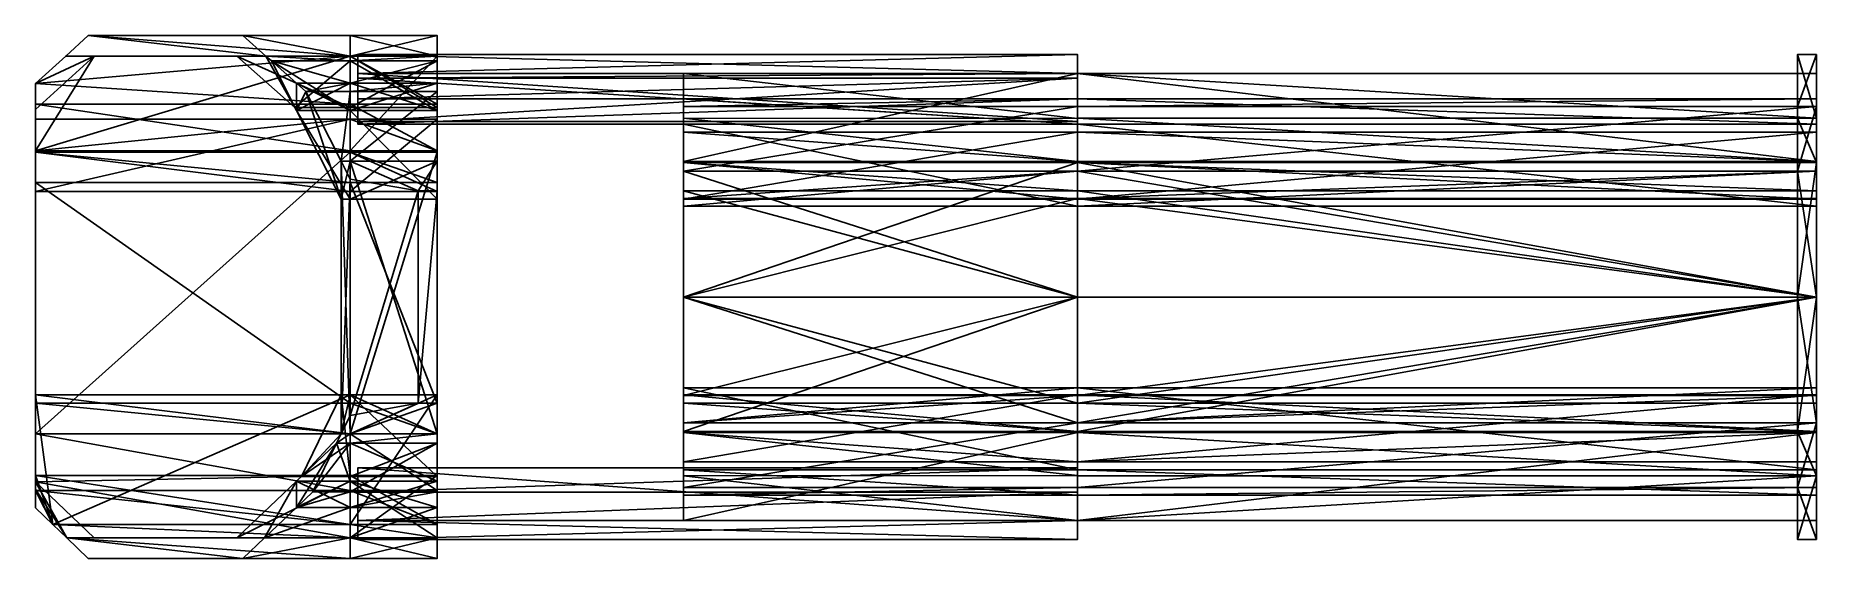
# Model space of a CAD drawing. Extents: x -406 to 534, y -10 to 266.
import ezdxf

# ---------------------------------------------------------------- set-up
doc = ezdxf.new("R2010")
doc.units = 0

msp = doc.modelspace()

# ---------------------------------------------------------------- meshes
at = {"layer": 'OBJECT000', "color": 50}
mesh = msp.add_polyface(dxfattribs=at)
corners = [(534, 10, -67), (534, 33.5928, -102.389984), (144, 33.5928, -102.389984), (144, 10, -67), (534, 56.470486, -117.643921), (144, 56.470486, -117.643921), (534, 10, -47.936306), (144, 10, -47.936306)]
mesh.append_faces([[corners[k] for k in face] for face in [(1, 3, 0), (1, 5, 2), (1, 6, 4), (0, 7, 6), (4, 7, 5), (3, 5, 7)]], dxfattribs={"vtx0": -1})
mesh.append_faces([[corners[k] for k in face] for face in [(1, 2, 3), (1, 4, 5), (1, 0, 6), (0, 3, 7), (4, 6, 7), (3, 2, 5)]], dxfattribs={"vtx2": -1})
at = {"layer": 'OBJECT001', "color": 50}
mesh = msp.add_polyface(dxfattribs=at)
corners = [(144, 128, -128), (144, 72, -128), (534, 72, -128), (534, 128, -128), (144, 57, -118), (534, 57, -118), (144, 128, -118), (534, 128, -118)]
mesh.append_faces([[corners[k] for k in face] for face in [(1, 3, 0), (1, 5, 2), (4, 7, 5), (2, 7, 3), (1, 6, 4), (3, 6, 0)]], dxfattribs={"vtx0": -1})
mesh.append_faces([[corners[k] for k in face] for face in [(1, 2, 3), (1, 4, 5), (4, 6, 7), (2, 5, 7), (1, 0, 6), (3, 7, 6)]], dxfattribs={"vtx2": -1})
at = {"layer": 'OBJECT002', "color": 50}
mesh = msp.add_polyface(dxfattribs=at)
corners = [(534, 57, -118), (144, 57, -118), (144, 56.474369, -117.64975), (534, 56.474369, -117.64975), (534, 76.37706, -118), (144, 76.37706, -118), (534, 40.970806, -94.393784), (144, 40.971684, -94.394363)]
mesh.append_faces([[corners[k] for k in face] for face in [(1, 3, 0), (0, 5, 1), (0, 6, 4), (3, 7, 6), (4, 7, 5), (2, 5, 7)]], dxfattribs={"vtx0": -1})
mesh.append_faces([[corners[k] for k in face] for face in [(1, 2, 3), (0, 4, 5), (0, 3, 6), (3, 2, 7), (4, 6, 7), (2, 1, 5)]], dxfattribs={"vtx2": -1})
at = {"layer": 'OBJECT003', "color": 50}
mesh = msp.add_polyface(dxfattribs=at)
corners = [(534, 27.403814, 94.351494), (144, 27.403814, 94.351494), (144, 61.5583, 118), (534, 61.5583, 118), (534, 23.294594, 88), (144, 23.294594, 88), (144, 80.061066, 118), (534, 80.061066, 118), (534, 36.733398, 88), (144, 36.734203, 88)]
mesh.append_faces([[corners[k] for k in face] for face in [(1, 3, 0), (0, 5, 1), (2, 7, 3), (0, 8, 4), (6, 8, 7), (4, 9, 5), (2, 9, 6)]], dxfattribs={"vtx0": -1})
mesh.append_faces([[corners[k] for k in face] for face in [(0, 7, 8), (2, 5, 9)]], dxfattribs={"vtx0": -1, "vtx2": -1})
mesh.append_faces([[corners[k] for k in face] for face in [(1, 2, 3), (0, 4, 5), (2, 6, 7), (0, 3, 7), (6, 9, 8), (4, 8, 9), (2, 1, 5)]], dxfattribs={"vtx2": -1})
at = {"layer": 'OBJECT004', "color": 50}
mesh = msp.add_polyface(dxfattribs=at)
corners = [(534, 76, 128), (144, 76, 128), (144, 128, 128), (534, 128, 128), (534, 61.554901, 118), (144, 61.554901, 118), (144, 128, 118), (534, 128, 118)]
mesh.append_faces([[corners[k] for k in face] for face in [(1, 3, 0), (5, 0, 4), (5, 7, 6), (4, 3, 7), (1, 6, 2), (7, 2, 6)]], dxfattribs={"vtx0": -1})
mesh.append_faces([[corners[k] for k in face] for face in [(1, 2, 3), (5, 1, 0), (5, 4, 7), (4, 0, 3), (1, 5, 6), (7, 3, 2)]], dxfattribs={"vtx2": -1})
at = {"layer": 'OBJECT005', "color": 50}
mesh = msp.add_polyface(dxfattribs=at)
corners = [(534, 128, -118), (534, 57, -118), (534, 33.593815, -102.391739), (534, 0, -52), (534, 0, 52), (534, 27.402754, 94.349373), (534, 61.56028, 118), (534, 128, 118), (524, 0, -52), (524, 0, 52), (524, 61.558228, 118), (524, 27.404415, 94.351944), (524, 33.592941, -102.391151), (524, 57, -118), (524, 128, 118), (524, 128, -118)]
mesh.append_faces([[corners[k] for k in face] for face in [(1, 7, 0), (3, 9, 4), (6, 11, 10), (4, 11, 5), (2, 8, 3), (2, 13, 12), (6, 14, 7), (13, 0, 15), (8, 11, 9), (0, 14, 15)]], dxfattribs={"vtx0": -1})
mesh.append_faces([[corners[k] for k in face] for face in [(1, 3, 4), (1, 4, 5), (1, 5, 6), (1, 6, 7), (8, 13, 15), (8, 15, 14), (8, 14, 10), (8, 10, 11)]], dxfattribs={"vtx0": -1, "vtx2": -1})
mesh.append_faces([[corners[k] for k in face] for face in [(1, 2, 3), (3, 8, 9), (6, 5, 11), (4, 9, 11), (2, 12, 8), (2, 1, 13), (6, 10, 14), (13, 1, 0), (8, 12, 13), (0, 7, 14)]], dxfattribs={"vtx2": -1})
at = {"layer": 'OBJECT006', "color": 50}
mesh = msp.add_polyface(dxfattribs=at)
corners = [(144, 33.675995, -102.446365), (-64, 33.642853, -102.424263), (-64, 10, -66.959053), (144, 10, -66.931442), (144, 56.471291, -117.644417), (-64, 56.471291, -117.644417), (-64, 10, -47.9356), (144, 10, -47.9356)]
mesh.append_faces([[corners[k] for k in face] for face in [(1, 3, 0), (5, 0, 4), (2, 7, 3), (4, 6, 5), (0, 7, 4), (2, 5, 6)]], dxfattribs={"vtx0": -1})
mesh.append_faces([[corners[k] for k in face] for face in [(1, 2, 3), (5, 1, 0), (2, 6, 7), (4, 7, 6), (0, 3, 7), (2, 1, 5)]], dxfattribs={"vtx2": -1})
at = {"layer": 'OBJECT007', "color": 50}
mesh = msp.add_polyface(dxfattribs=at)
corners = [(144, 57, -118), (-64, 57, -118), (-64, 56.471058, -117.644073), (144, 56.471058, -117.644073), (144, 76.376465, -118), (-64, 76.376465, -118), (-64, 40.972126, -94.395058), (144, 40.972126, -94.395058)]
mesh.append_faces([[corners[k] for k in face] for face in [(1, 3, 0), (5, 0, 4), (2, 7, 3), (6, 4, 7), (0, 7, 4), (2, 5, 6)]], dxfattribs={"vtx0": -1})
mesh.append_faces([[corners[k] for k in face] for face in [(1, 2, 3), (5, 1, 0), (2, 6, 7), (6, 5, 4), (0, 3, 7), (2, 1, 5)]], dxfattribs={"vtx2": -1})
at = {"layer": 'OBJECT008', "color": 50}
mesh = msp.add_polyface(dxfattribs=at)
corners = [(-64, 72, -128), (144, 72, -128), (144, 128, -128), (-64, 128, -128), (-64, 57, -118), (144, 57, -118), (-64, 128, -118), (144, 128, -118)]
mesh.append_faces([[corners[k] for k in face] for face in [(1, 3, 0), (0, 5, 1), (4, 7, 5), (1, 7, 2), (2, 6, 3), (0, 6, 4)]], dxfattribs={"vtx0": -1})
mesh.append_faces([[corners[k] for k in face] for face in [(1, 2, 3), (0, 4, 5), (4, 6, 7), (1, 5, 7), (2, 7, 6), (0, 3, 6)]], dxfattribs={"vtx2": -1})
at = {"layer": 'OBJECT009', "color": 50}
mesh = msp.add_polyface(dxfattribs=at)
corners = [(144, 27.403814, 94.351494), (-64, 27.403814, 94.351494), (-64, 61.5583, 118), (144, 61.5583, 118), (144, 23.294594, 88), (-64, 23.294594, 88), (-64, 80.061867, 118), (144, 80.061867, 118), (-64, 36.734196, 88), (144, 36.734196, 88)]
mesh.append_faces([[corners[k] for k in face] for face in [(1, 3, 0), (5, 0, 4), (2, 7, 3), (6, 9, 7), (8, 4, 9), (0, 9, 4), (2, 8, 6)]], dxfattribs={"vtx0": -1})
mesh.append_faces([[corners[k] for k in face] for face in [(0, 7, 9), (2, 5, 8)]], dxfattribs={"vtx0": -1, "vtx2": -1})
mesh.append_faces([[corners[k] for k in face] for face in [(1, 2, 3), (5, 1, 0), (2, 6, 7), (6, 8, 9), (8, 5, 4), (0, 3, 7), (2, 1, 5)]], dxfattribs={"vtx2": -1})
at = {"layer": 'OBJECT010', "color": 50}
mesh = msp.add_polyface(dxfattribs=at)
corners = [(144, 76, 128), (-64, 76, 128), (-64, 128, 128), (144, 128, 128), (144, 61.559784, 118), (-64, 61.559784, 118), (144, 128, 118), (-64, 128, 118)]
mesh.append_faces([[corners[k] for k in face] for face in [(1, 3, 0), (5, 0, 4), (4, 7, 5), (4, 3, 6), (6, 2, 7), (1, 7, 2)]], dxfattribs={"vtx0": -1})
mesh.append_faces([[corners[k] for k in face] for face in [(1, 2, 3), (5, 1, 0), (4, 6, 7), (4, 0, 3), (6, 3, 2), (1, 5, 7)]], dxfattribs={"vtx2": -1})
at = {"layer": 'OBJECT011', "color": 50}
mesh = msp.add_polyface(dxfattribs=at)
corners = [(144, 222.406952, -102.392685), (534, 222.406952, -102.392685), (534, 246, -67), (144, 246, -67), (144, 199.53009, -117.643074), (534, 199.53009, -117.643074), (534, 246, -47.936333), (144, 246, -47.936333)]
mesh.append_faces([[corners[k] for k in face] for face in [(1, 3, 0), (0, 5, 1), (2, 5, 6), (2, 7, 3), (5, 7, 6), (0, 7, 4)]], dxfattribs={"vtx0": -1})
mesh.append_faces([[corners[k] for k in face] for face in [(1, 2, 3), (0, 4, 5), (2, 1, 5), (2, 6, 7), (5, 4, 7), (0, 3, 7)]], dxfattribs={"vtx2": -1})
at = {"layer": 'OBJECT012', "color": 50}
mesh = msp.add_polyface(dxfattribs=at)
corners = [(534, 184, -128), (144, 184, -128), (144, 128, -128), (534, 128, -128), (534, 199, -118), (144, 199, -118), (144, 128, -118), (534, 128, -118)]
mesh.append_faces([[corners[k] for k in face] for face in [(1, 3, 0), (5, 0, 4), (5, 7, 6), (0, 7, 4), (1, 6, 2), (2, 7, 3)]], dxfattribs={"vtx0": -1})
mesh.append_faces([[corners[k] for k in face] for face in [(1, 2, 3), (5, 1, 0), (5, 4, 7), (0, 3, 7), (1, 5, 6), (2, 6, 7)]], dxfattribs={"vtx2": -1})
at = {"layer": 'OBJECT013', "color": 50}
mesh = msp.add_polyface(dxfattribs=at)
corners = [(144, 199, -118), (534, 199, -118), (534, 199.526138, -117.648994), (144, 199.526138, -117.648994), (144, 179.622864, -118), (534, 179.622864, -118), (534, 215.029266, -94.393692), (144, 215.029251, -94.3937)]
mesh.append_faces([[corners[k] for k in face] for face in [(1, 3, 0), (0, 5, 1), (2, 5, 6), (2, 7, 3), (4, 6, 5), (0, 7, 4)]], dxfattribs={"vtx0": -1})
mesh.append_faces([[corners[k] for k in face] for face in [(1, 2, 3), (0, 4, 5), (2, 1, 5), (2, 6, 7), (4, 7, 6), (0, 3, 7)]], dxfattribs={"vtx2": -1})
at = {"layer": 'OBJECT014', "color": 50}
mesh = msp.add_polyface(dxfattribs=at)
corners = [(534, 194.442505, 118), (144, 194.442505, 118), (144, 228.593674, 94.35379), (534, 228.593674, 94.35379), (144, 232.705872, 88), (534, 232.705872, 88), (534, 175.938919, 118), (144, 175.938919, 118), (534, 219.266586, 88), (144, 219.266602, 88)]
mesh.append_faces([[corners[k] for k in face] for face in [(1, 3, 0), (5, 2, 4), (0, 7, 1), (0, 8, 6), (6, 9, 7), (4, 8, 5), (2, 9, 4)]], dxfattribs={"vtx0": -1})
mesh.append_faces([[corners[k] for k in face] for face in [(0, 5, 8), (2, 7, 9)]], dxfattribs={"vtx0": -1, "vtx2": -1})
mesh.append_faces([[corners[k] for k in face] for face in [(1, 2, 3), (5, 3, 2), (0, 6, 7), (0, 3, 5), (6, 8, 9), (4, 9, 8), (2, 1, 7)]], dxfattribs={"vtx2": -1})
at = {"layer": 'OBJECT015', "color": 50}
mesh = msp.add_polyface(dxfattribs=at)
corners = [(144, 128, 128), (144, 180, 128), (534, 180, 128), (534, 128, 128), (144, 194.443497, 118), (534, 194.443497, 118), (144, 128, 118), (534, 128, 118)]
mesh.append_faces([[corners[k] for k in face] for face in [(1, 3, 0), (1, 5, 2), (4, 7, 5), (2, 7, 3), (4, 0, 6), (6, 3, 7)]], dxfattribs={"vtx0": -1})
mesh.append_faces([[corners[k] for k in face] for face in [(1, 2, 3), (1, 4, 5), (4, 6, 7), (2, 5, 7), (4, 1, 0), (6, 0, 3)]], dxfattribs={"vtx2": -1})
at = {"layer": 'OBJECT016', "color": 50}
mesh = msp.add_polyface(dxfattribs=at)
corners = [(534, 256, 52), (534, 256, -52), (534, 222.406189, -102.391731), (534, 199, -118), (534, 128, -118), (534, 128, 118), (534, 194.439713, 118), (534, 228.597244, 94.349373), (524, 256, -52), (524, 256, 52), (524, 228.595032, 94.352798), (524, 194.442459, 118), (524, 222.40538, -102.392273), (524, 199, -118), (524, 128, 118), (524, 128, -118)]
mesh.append_faces([[corners[k] for k in face] for face in [(1, 7, 0), (1, 9, 8), (7, 11, 10), (0, 10, 9), (2, 8, 12), (3, 12, 13), (11, 5, 14), (3, 15, 4), (13, 14, 15), (4, 14, 5)]], dxfattribs={"vtx0": -1})
mesh.append_faces([[corners[k] for k in face] for face in [(1, 3, 4), (1, 4, 5), (1, 5, 6), (1, 6, 7), (13, 8, 9), (13, 9, 10), (13, 10, 11), (13, 11, 14)]], dxfattribs={"vtx0": -1, "vtx2": -1})
mesh.append_faces([[corners[k] for k in face] for face in [(1, 2, 3), (1, 0, 9), (7, 6, 11), (0, 7, 10), (2, 1, 8), (3, 2, 12), (11, 6, 5), (3, 13, 15), (13, 12, 8), (4, 15, 14)]], dxfattribs={"vtx2": -1})
at = {"layer": 'OBJECT017', "color": 50}
mesh = msp.add_polyface(dxfattribs=at)
corners = [(-64, 222.35733, -102.423317), (144, 222.324188, -102.445404), (144, 246, -66.93074), (-64, 246, -66.958351), (-64, 199.530182, -117.642929), (144, 199.530167, -117.642937), (144, 246, -47.936287), (-64, 246, -47.936295)]
mesh.append_faces([[corners[k] for k in face] for face in [(1, 3, 0), (0, 5, 1), (2, 7, 3), (4, 6, 5), (2, 5, 6), (0, 7, 4)]], dxfattribs={"vtx0": -1})
mesh.append_faces([[corners[k] for k in face] for face in [(1, 2, 3), (0, 4, 5), (2, 6, 7), (4, 7, 6), (2, 1, 5), (0, 3, 7)]], dxfattribs={"vtx2": -1})
at = {"layer": 'OBJECT018', "color": 50}
mesh = msp.add_polyface(dxfattribs=at)
corners = [(144, 199.529449, -117.64402), (-64, 199.529449, -117.64402), (-64, 199, -118), (144, 199, -118), (-64, 179.62265, -118), (144, 179.62265, -118), (144, 215.029404, -94.39344), (-64, 215.029404, -94.39344)]
mesh.append_faces([[corners[k] for k in face] for face in [(1, 3, 0), (2, 5, 3), (0, 7, 1), (4, 6, 5), (0, 5, 6), (2, 7, 4)]], dxfattribs={"vtx0": -1})
mesh.append_faces([[corners[k] for k in face] for face in [(1, 2, 3), (2, 4, 5), (0, 6, 7), (4, 7, 6), (0, 3, 5), (2, 1, 7)]], dxfattribs={"vtx2": -1})
at = {"layer": 'OBJECT019', "color": 50}
mesh = msp.add_polyface(dxfattribs=at)
corners = [(144, 184, -128), (-64, 184, -128), (-64, 128, -128), (144, 128, -128), (144, 199, -118), (-64, 199, -118), (144, 128, -118), (-64, 128, -118)]
mesh.append_faces([[corners[k] for k in face] for face in [(1, 3, 0), (5, 0, 4), (4, 7, 5), (0, 6, 4), (2, 6, 3), (1, 7, 2)]], dxfattribs={"vtx0": -1})
mesh.append_faces([[corners[k] for k in face] for face in [(1, 2, 3), (5, 1, 0), (4, 6, 7), (0, 3, 6), (2, 7, 6), (1, 5, 7)]], dxfattribs={"vtx2": -1})
at = {"layer": 'OBJECT020', "color": 50}
mesh = msp.add_polyface(dxfattribs=at)
corners = [(144, 194.44249, 118), (-64, 194.44249, 118), (-64, 228.593643, 94.353798), (144, 228.593643, 94.353798), (-64, 232.705856, 88), (144, 232.705856, 88), (144, 175.938934, 118), (-64, 175.938934, 118), (144, 219.266586, 88), (-64, 219.266586, 88)]
mesh.append_faces([[corners[k] for k in face] for face in [(1, 3, 0), (5, 2, 4), (7, 0, 6), (9, 6, 8), (4, 8, 5), (0, 8, 6), (2, 9, 4)]], dxfattribs={"vtx0": -1})
mesh.append_faces([[corners[k] for k in face] for face in [(0, 5, 8), (2, 7, 9)]], dxfattribs={"vtx0": -1, "vtx2": -1})
mesh.append_faces([[corners[k] for k in face] for face in [(1, 2, 3), (5, 3, 2), (7, 1, 0), (9, 7, 6), (4, 9, 8), (0, 3, 5), (2, 1, 7)]], dxfattribs={"vtx2": -1})
at = {"layer": 'OBJECT021', "color": 50}
mesh = msp.add_polyface(dxfattribs=at)
corners = [(-64, 180, 128), (144, 180, 128), (144, 128, 128), (-64, 128, 128), (-64, 194.440384, 118), (144, 194.440384, 118), (-64, 128, 118), (144, 128, 118)]
mesh.append_faces([[corners[k] for k in face] for face in [(1, 3, 0), (0, 5, 1), (4, 7, 5), (1, 7, 2), (6, 2, 7), (4, 3, 6)]], dxfattribs={"vtx0": -1})
mesh.append_faces([[corners[k] for k in face] for face in [(1, 2, 3), (0, 4, 5), (4, 6, 7), (1, 5, 7), (6, 3, 2), (4, 0, 3)]], dxfattribs={"vtx2": -1})
at = {"layer": 'OBJECT022', "color": 50}
mesh = msp.add_polyface(dxfattribs=at)
corners = [(-236, 256, -52), (144, 256, -52), (144, 256, 52), (-236, 256, 52), (144, 246, 67.455574), (-236, 246, 67.455574), (-236, 246, -67), (144, 246, -67)]
mesh.append_faces([[corners[k] for k in face] for face in [(1, 3, 0), (2, 5, 3), (0, 7, 1), (6, 4, 7), (2, 7, 4), (0, 5, 6)]], dxfattribs={"vtx0": -1})
mesh.append_faces([[corners[k] for k in face] for face in [(1, 2, 3), (2, 4, 5), (0, 6, 7), (6, 5, 4), (2, 1, 7), (0, 3, 5)]], dxfattribs={"vtx2": -1})
at = {"layer": 'OBJECT023', "color": 50}
mesh = msp.add_polyface(dxfattribs=at)
corners = [(144, 10, 66.441254), (-236, 10, 66.441254), (-236, 24.926115, 88), (144, 24.926115, 88), (144, 10, 47.936783), (-236, 10, 47.936783), (144, 37.737644, 88), (-236, 37.737644, 88)]
mesh.append_faces([[corners[k] for k in face] for face in [(1, 3, 0), (5, 0, 4), (4, 7, 5), (2, 6, 3), (0, 6, 4), (1, 7, 2)]], dxfattribs={"vtx0": -1})
mesh.append_faces([[corners[k] for k in face] for face in [(1, 2, 3), (5, 1, 0), (4, 6, 7), (2, 7, 6), (0, 3, 6), (1, 5, 7)]], dxfattribs={"vtx2": -1})
at = {"layer": 'OBJECT024', "color": 50}
mesh = msp.add_polyface(dxfattribs=at)
corners = [(144, 0, -52), (-236, 0, -52), (-236, 0, 52), (144, 0, 52), (-236, 10, 66.439804), (144, 10, 66.439804), (144, 10, -66.284561), (-236, 10, -66.284561)]
mesh.append_faces([[corners[k] for k in face] for face in [(1, 3, 0), (2, 5, 3), (7, 0, 6), (6, 4, 7), (0, 5, 6), (2, 7, 4)]], dxfattribs={"vtx0": -1})
mesh.append_faces([[corners[k] for k in face] for face in [(1, 2, 3), (2, 4, 5), (7, 1, 0), (6, 5, 4), (0, 3, 5), (2, 1, 7)]], dxfattribs={"vtx2": -1})
at = {"layer": 'OBJECT025', "color": 50}
mesh = msp.add_polyface(dxfattribs=at)
corners = [(-236, 246, 67.456749), (144, 246, 67.456749), (144, 243.616394, 71.140228), (-236, 243.616394, 71.140228), (-236, 246, 47.936966), (144, 246, 47.936966), (144, 220.731522, 86.985695), (-236, 220.731522, 86.985695)]
mesh.append_faces([[corners[k] for k in face] for face in [(1, 3, 0), (0, 5, 1), (7, 2, 6), (4, 6, 5), (1, 6, 2), (0, 7, 4)]], dxfattribs={"vtx0": -1})
mesh.append_faces([[corners[k] for k in face] for face in [(1, 2, 3), (0, 4, 5), (7, 3, 2), (4, 7, 6), (1, 5, 6), (0, 3, 7)]], dxfattribs={"vtx2": -1})
at = {"layer": 'OBJECT026', "color": 50}
mesh = msp.add_polyface(dxfattribs=at)
corners = [(-236, 243.614548, 71.14222), (144, 243.614548, 71.14222), (144, 232.705872, 88), (-236, 232.705872, 88), (-236, 219.266541, 88), (144, 219.266541, 88)]
mesh.append_faces([[corners[k] for k in face] for face in [(1, 5, 2), (3, 4, 0)]])
mesh.append_faces([[corners[k] for k in face] for face in [(1, 3, 0), (0, 5, 1), (4, 2, 5)]], dxfattribs={"vtx0": -1})
mesh.append_faces([[corners[k] for k in face] for face in [(1, 2, 3), (0, 4, 5), (4, 3, 2)]], dxfattribs={"vtx2": -1})
at = {"layer": 'OBJECT027', "color": 50}
mesh = msp.add_polyface(dxfattribs=at)
corners = [(-240, 55.765617, 127.21875), (-244.730759, 55.765617, 127.21875), (-240, 65.503517, 133.710678), (-240, 190.255814, 133.710678), (-244.730759, 199.63269, 127.21875), (-240, 199.63269, 127.21875)]
mesh.append_faces([[corners[k] for k in face] for face in [(1, 2, 0), (4, 5, 3)]])
mesh.append_faces([[corners[k] for k in face] for face in [(3, 1, 4), (4, 0, 5), (2, 5, 0)]], dxfattribs={"vtx0": -1})
mesh.append_faces([[corners[k] for k in face] for face in [(3, 2, 1), (4, 1, 0), (2, 3, 5)]], dxfattribs={"vtx2": -1})
at = {"layer": 'OBJECT028', "color": 50}
mesh = msp.add_polyface(dxfattribs=at)
corners = [(-240, 50.774609, 123.890411), (-247.155746, 50.774609, 123.890411), (-244.730331, 55.764984, 127.21875), (-240, 55.764984, 127.21875), (-244.730667, 76.318436, 127.21875), (-265.694916, 33.160992, 98.449928), (-240, 76.318436, 127.21875), (-240, 33.161724, 98.450417)]
mesh.append_faces([[corners[k] for k in face] for face in [(1, 3, 0), (2, 5, 4), (2, 6, 3), (5, 0, 7), (4, 7, 6), (0, 6, 7)]], dxfattribs={"vtx0": -1})
mesh.append_faces([[corners[k] for k in face] for face in [(1, 2, 3), (2, 1, 5), (2, 4, 6), (5, 1, 0), (4, 5, 7), (0, 3, 6)]], dxfattribs={"vtx2": -1})
at = {"layer": 'OBJECT029', "color": 50}
mesh = msp.add_polyface(dxfattribs=at)
corners = [(-240, 0.78125, 71.630547), (-285.241394, 0.78125, 71.630547), (-268.302856, 16.874454, 94.875), (-240, 16.874454, 94.875), (-299.777374, 0.78125, 51.681805), (-268.30191, 30.685896, 94.875), (-240, 0.78125, 51.681801), (-240, 30.686314, 94.875)]
mesh.append_faces([[corners[k] for k in face] for face in [(1, 3, 0), (1, 5, 2), (4, 0, 6), (4, 7, 5), (2, 7, 3), (0, 7, 6)]], dxfattribs={"vtx0": -1})
mesh.append_faces([[corners[k] for k in face] for face in [(1, 2, 3), (1, 4, 5), (4, 1, 0), (4, 6, 7), (2, 5, 7), (0, 3, 7)]], dxfattribs={"vtx2": -1})
at = {"layer": 'OBJECT030', "color": 50}
mesh = msp.add_polyface(dxfattribs=at)
corners = [(-240, -10, -56.062496), (-378.288879, -10, -56.062496), (-296.58551, -10, 56.061974), (-240, -10, 56.061974), (-285.240631, 0.78125, 71.628197), (-240, 0.78125, 71.628197), (-240, 0.78125, -71.464279), (-389.5159, 0.78125, -71.464279)]
mesh.append_faces([[corners[k] for k in face] for face in [(1, 3, 0), (2, 5, 3), (7, 0, 6), (2, 7, 4), (6, 4, 7), (0, 5, 6)]], dxfattribs={"vtx0": -1})
mesh.append_faces([[corners[k] for k in face] for face in [(1, 2, 3), (2, 4, 5), (7, 1, 0), (2, 1, 7), (6, 5, 4), (0, 3, 5)]], dxfattribs={"vtx2": -1})
at = {"layer": 'OBJECT031', "color": 50}
mesh = msp.add_polyface(dxfattribs=at)
corners = [(-240, 7.861858, -81.582481), (-396.886139, 7.861929, -81.582588), (-389.514282, 0.78125, -71.466324), (-240, 0.78125, -71.466324), (-375.103149, 0.78125, -51.686302), (-406, 26.616159, -94.085426), (-406, 30.45767, -94.085442), (-406, 33.818336, -98.886879), (-240, 0.78125, -51.686596), (-240, 33.817787, -98.886452)]
mesh.append_faces([[corners[k] for k in face] for face in [(5, 7, 6)]])
mesh.append_faces([[corners[k] for k in face] for face in [(1, 3, 0), (2, 6, 4), (2, 8, 3), (7, 0, 9), (6, 8, 4), (0, 8, 9)]], dxfattribs={"vtx0": -1})
mesh.append_faces([[corners[k] for k in face] for face in [(2, 5, 6), (7, 1, 0), (6, 9, 8)]], dxfattribs={"vtx0": -1, "vtx2": -1})
mesh.append_faces([[corners[k] for k in face] for face in [(1, 2, 3), (2, 1, 5), (2, 4, 8), (7, 5, 1), (6, 7, 9), (0, 3, 8)]], dxfattribs={"vtx2": -1})
at = {"layer": 'OBJECT032', "color": 50}
mesh = msp.add_polyface(dxfattribs=at)
corners = [(-240, 55.76569, -127.218742), (-406, 55.76569, -127.218742), (-406, 25.843451, -107.270599), (-240, 25.843451, -107.270599), (-406, 16.61504, -94.08831), (-396.886749, 7.861738, -81.582336), (-240, 7.861738, -81.582336), (-406, 26.621393, -94.088783), (-240, 76.316299, -127.218742), (-406, 76.316299, -127.218742)]
mesh.append_faces([[corners[k] for k in face] for face in [(4, 7, 5)]])
mesh.append_faces([[corners[k] for k in face] for face in [(1, 3, 0), (2, 6, 3), (9, 0, 8), (2, 7, 4), (5, 8, 6), (0, 6, 8)]], dxfattribs={"vtx0": -1})
mesh.append_faces([[corners[k] for k in face] for face in [(2, 5, 6), (2, 9, 7), (5, 9, 8)]], dxfattribs={"vtx0": -1, "vtx2": -1})
mesh.append_faces([[corners[k] for k in face] for face in [(1, 2, 3), (2, 4, 5), (9, 1, 0), (2, 1, 9), (5, 7, 9), (0, 3, 6)]], dxfattribs={"vtx2": -1})
at = {"layer": 'OBJECT033', "color": 50}
mesh = msp.add_polyface(dxfattribs=at)
corners = [(-240, 188.37587, -138), (-406, 188.37587, -138), (-406, 71.937508, -138), (-240, 71.937508, -138), (-406, 55.765633, -127.218742), (-406, 204.547745, -127.218742), (-240, 204.544876, -127.218742), (-240, 55.765533, -127.218742)]
mesh.append_faces([[corners[k] for k in face] for face in [(1, 3, 0), (2, 5, 4), (5, 0, 6), (2, 7, 3), (4, 6, 7), (0, 7, 6)]], dxfattribs={"vtx0": -1})
mesh.append_faces([[corners[k] for k in face] for face in [(1, 2, 3), (2, 1, 5), (5, 1, 0), (2, 4, 7), (4, 5, 6), (0, 3, 7)]], dxfattribs={"vtx2": -1})
at = {"layer": 'OBJECT034', "color": 50}
mesh = msp.add_polyface(dxfattribs=at)
corners = [(-390.077606, 255.21875, -72.23687), (-406, 240.652893, -94.088715), (-406, 229.788254, -110.386101), (-240, 229.757141, -110.406837), (-240, 255.21875, -72.213432), (-406, 205.119537, -126.832138), (-240, 205.119537, -126.832138), (-406, 226.945724, -94.091988), (-375.097351, 255.21875, -51.681297), (-240, 255.21875, -51.681297)]
mesh.append_faces([[corners[k] for k in face] for face in [(1, 4, 0), (2, 6, 3), (1, 8, 7), (2, 7, 5), (0, 9, 8), (5, 9, 6), (3, 9, 4)]], dxfattribs={"vtx0": -1})
mesh.append_faces([[corners[k] for k in face] for face in [(1, 3, 4), (5, 8, 9)]], dxfattribs={"vtx0": -1, "vtx2": -1})
mesh.append_faces([[corners[k] for k in face] for face in [(1, 2, 3), (2, 5, 6), (1, 0, 8), (2, 1, 7), (0, 4, 9), (5, 7, 8), (3, 6, 9)]], dxfattribs={"vtx2": -1})
at = {"layer": 'OBJECT035', "color": 50}
mesh = msp.add_polyface(dxfattribs=at)
corners = [(-240, 205.113098, -126.841835), (-406, 205.113098, -126.841835), (-406, 204.548111, -127.21875), (-240, 204.548111, -127.21875), (-406, 183.65596, -127.218742), (-240, 183.65596, -127.218742), (-406, 221.8284, -101.768242), (-240, 221.829651, -101.76741)]
mesh.append_faces([[corners[k] for k in face] for face in [(1, 3, 0), (2, 5, 3), (2, 6, 4), (1, 7, 6), (4, 7, 5), (0, 5, 7)]], dxfattribs={"vtx0": -1})
mesh.append_faces([[corners[k] for k in face] for face in [(1, 2, 3), (2, 4, 5), (2, 1, 6), (1, 0, 7), (4, 6, 7), (0, 3, 5)]], dxfattribs={"vtx2": -1})
at = {"layer": 'OBJECT036', "color": 50}
mesh = msp.add_polyface(dxfattribs=at)
corners = [(-268.298615, 240.885269, 94.875), (-281.54306, 252.646378, 76.699898), (-240, 252.646378, 76.699898), (-240, 240.885269, 94.875), (-268.299927, 226.397003, 94.875), (-240, 226.396057, 94.875)]
mesh.append_faces([[corners[k] for k in face] for face in [(1, 0, 4), (2, 5, 3)]])
mesh.append_faces([[corners[k] for k in face] for face in [(1, 3, 0), (1, 5, 2), (4, 3, 5)]], dxfattribs={"vtx0": -1})
mesh.append_faces([[corners[k] for k in face] for face in [(1, 2, 3), (1, 4, 5), (4, 0, 3)]], dxfattribs={"vtx2": -1})
at = {"layer": 'OBJECT037', "color": 50}
mesh = msp.add_polyface(dxfattribs=at)
corners = [(-240, 199.634674, 127.21875), (-244.725891, 199.634674, 127.21875), (-263.303009, 236.453094, 101.725739), (-240, 236.453094, 101.725739), (-268.295197, 240.885361, 94.875), (-240, 240.885361, 94.875), (-244.725204, 179.684174, 127.21875), (-268.294556, 226.39682, 94.875), (-240, 179.684174, 127.21875), (-240, 226.396179, 94.875)]
mesh.append_faces([[corners[k] for k in face] for face in [(1, 3, 0), (2, 5, 3), (2, 7, 4), (6, 0, 8), (7, 8, 9), (4, 9, 5), (0, 9, 8)]], dxfattribs={"vtx0": -1})
mesh.append_faces([[corners[k] for k in face] for face in [(2, 6, 7), (0, 5, 9)]], dxfattribs={"vtx0": -1, "vtx2": -1})
mesh.append_faces([[corners[k] for k in face] for face in [(1, 2, 3), (2, 4, 5), (2, 1, 6), (6, 1, 0), (7, 6, 8), (4, 7, 9), (0, 3, 5)]], dxfattribs={"vtx2": -1})
at = {"layer": 'OBJECT038', "color": 50}
mesh = msp.add_polyface(dxfattribs=at)
corners = [(-378.288177, 266, -56.062485), (-240, 266, -56.062485), (-240, 266, 56.063396), (-296.58255, 266, 56.063396), (-284.440491, 255.21875, 72.726471), (-240, 255.21875, 72.726471), (-390.075592, 255.21875, -72.235374), (-240, 255.21875, -72.235374)]
mesh.append_faces([[corners[k] for k in face] for face in [(1, 3, 0), (3, 5, 4), (0, 7, 1), (0, 4, 6), (6, 5, 7), (2, 7, 5)]], dxfattribs={"vtx0": -1})
mesh.append_faces([[corners[k] for k in face] for face in [(1, 2, 3), (3, 2, 5), (0, 6, 7), (0, 3, 4), (6, 4, 5), (2, 1, 7)]], dxfattribs={"vtx2": -1})
at = {"layer": 'OBJECT039', "color": 50}
mesh = msp.add_polyface(dxfattribs=at)
corners = [(-281.547028, 252.651901, 76.696045), (-284.437592, 255.21875, 72.729385), (-240, 255.21875, 72.729385), (-240, 252.651901, 76.696045), (-299.772827, 255.21875, 51.681999), (-269.094177, 227.97612, 93.781487), (-240, 255.21875, 51.681999), (-240, 227.976593, 93.780762)]
mesh.append_faces([[corners[k] for k in face] for face in [(1, 3, 0), (1, 5, 4), (1, 6, 2), (5, 3, 7), (4, 7, 6), (2, 7, 3)]], dxfattribs={"vtx0": -1})
mesh.append_faces([[corners[k] for k in face] for face in [(1, 2, 3), (1, 0, 5), (1, 4, 6), (5, 0, 3), (4, 5, 7), (2, 6, 7)]], dxfattribs={"vtx2": -1})
at = {"layer": 'OBJECT040', "color": 50}
mesh = msp.add_polyface(dxfattribs=at)
corners = [(-240, 16.874435, 94.875), (-268.299683, 16.874435, 94.875), (-259.612915, 25.127676, 106.795692), (-240, 25.127676, 106.795692), (-247.155045, 50.775688, 123.891991), (-240, 50.775688, 123.891991), (-268.299927, 30.68589, 94.875), (-240, 30.686312, 94.875)]
mesh.append_faces([[corners[k] for k in face] for face in [(1, 3, 0), (2, 5, 3), (1, 4, 2), (4, 7, 5), (6, 0, 7), (3, 7, 0)]], dxfattribs={"vtx0": -1})
mesh.append_faces([[corners[k] for k in face] for face in [(1, 2, 3), (2, 4, 5), (1, 6, 4), (4, 6, 7), (6, 1, 0), (3, 5, 7)]], dxfattribs={"vtx2": -1})
at = {"layer": 'OBJECT041', "color": 50}
mesh = msp.add_polyface(dxfattribs=at)
corners = [(-240, 266, -56.062485), (-194, 266, -56.062485), (-194, 266, 56.063396), (-240, 266, 56.063396), (-194, 255.21875, 72.726471), (-240, 255.21875, 72.726471), (-240, 255.21875, -72.235374), (-194, 255.21875, -72.235374)]
mesh.append_faces([[corners[k] for k in face] for face in [(1, 3, 0), (2, 5, 3), (0, 7, 1), (6, 4, 7), (2, 7, 4), (0, 5, 6)]], dxfattribs={"vtx0": -1})
mesh.append_faces([[corners[k] for k in face] for face in [(1, 2, 3), (2, 4, 5), (0, 6, 7), (6, 5, 4), (2, 1, 7), (0, 3, 5)]], dxfattribs={"vtx2": -1})
at = {"layer": 'OBJECT042', "color": 50}
mesh = msp.add_polyface(dxfattribs=at)
corners = [(-240, 252.646378, 76.699898), (-194, 252.646378, 76.699898), (-194, 240.885269, 94.875), (-240, 240.885269, 94.875), (-240, 226.396057, 94.875), (-194, 226.396057, 94.875)]
mesh.append_faces([[corners[k] for k in face] for face in [(1, 5, 2), (3, 4, 0)]])
mesh.append_faces([[corners[k] for k in face] for face in [(1, 3, 0), (0, 5, 1), (4, 2, 5)]], dxfattribs={"vtx0": -1})
mesh.append_faces([[corners[k] for k in face] for face in [(1, 2, 3), (0, 4, 5), (4, 3, 2)]], dxfattribs={"vtx2": -1})
at = {"layer": 'OBJECT043', "color": 50}
mesh = msp.add_polyface(dxfattribs=at)
corners = [(-194, 199.634674, 127.21875), (-240, 199.634674, 127.21875), (-240, 236.453094, 101.725739), (-194, 236.453094, 101.725739), (-240, 240.885361, 94.875), (-194, 240.885361, 94.875), (-194, 179.684174, 127.21875), (-240, 179.684174, 127.21875), (-194, 226.396179, 94.875), (-240, 226.396179, 94.875)]
mesh.append_faces([[corners[k] for k in face] for face in [(1, 3, 0), (2, 5, 3), (7, 0, 6), (9, 6, 8), (4, 8, 5), (0, 8, 6), (2, 9, 4)]], dxfattribs={"vtx0": -1})
mesh.append_faces([[corners[k] for k in face] for face in [(0, 5, 8), (2, 7, 9)]], dxfattribs={"vtx0": -1, "vtx2": -1})
mesh.append_faces([[corners[k] for k in face] for face in [(1, 2, 3), (2, 4, 5), (7, 1, 0), (9, 7, 6), (4, 9, 8), (0, 3, 5), (2, 1, 7)]], dxfattribs={"vtx2": -1})
at = {"layer": 'OBJECT044', "color": 50}
mesh = msp.add_polyface(dxfattribs=at)
corners = [(-194, 50.774609, 123.890411), (-240, 50.774609, 123.890411), (-240, 55.764984, 127.21875), (-194, 55.764984, 127.21875), (-240, 76.318436, 127.21875), (-194, 76.318436, 127.21875), (-194, 33.161724, 98.450417), (-240, 33.161724, 98.450417)]
mesh.append_faces([[corners[k] for k in face] for face in [(1, 3, 0), (2, 5, 3), (7, 0, 6), (4, 6, 5), (0, 5, 6), (2, 7, 4)]], dxfattribs={"vtx0": -1})
mesh.append_faces([[corners[k] for k in face] for face in [(1, 2, 3), (2, 4, 5), (7, 1, 0), (4, 7, 6), (0, 3, 5), (2, 1, 7)]], dxfattribs={"vtx2": -1})
at = {"layer": 'OBJECT045', "color": 50}
mesh = msp.add_polyface(dxfattribs=at)
corners = [(-194, 0.78125, 71.630547), (-240, 0.78125, 71.630547), (-240, 16.874454, 94.875), (-194, 16.874454, 94.875), (-194, 0.78125, 51.681801), (-240, 0.78125, 51.681801), (-194, 30.686314, 94.875), (-240, 30.686314, 94.875)]
mesh.append_faces([[corners[k] for k in face] for face in [(1, 3, 0), (5, 0, 4), (4, 7, 5), (2, 6, 3), (0, 6, 4), (1, 7, 2)]], dxfattribs={"vtx0": -1})
mesh.append_faces([[corners[k] for k in face] for face in [(1, 2, 3), (5, 1, 0), (4, 6, 7), (2, 7, 6), (0, 3, 6), (1, 5, 7)]], dxfattribs={"vtx2": -1})
at = {"layer": 'OBJECT046', "color": 50}
mesh = msp.add_polyface(dxfattribs=at)
corners = [(-194, 7.861856, -81.582481), (-240, 7.861858, -81.582481), (-240, 0.78125, -71.466324), (-194, 0.78125, -71.466324), (-240, 0.78125, -51.686596), (-194, 0.78125, -51.686604), (-194, 33.817776, -98.886444), (-240, 33.817787, -98.886452)]
mesh.append_faces([[corners[k] for k in face] for face in [(1, 3, 0), (2, 5, 3), (7, 0, 6), (6, 4, 7), (0, 5, 6), (1, 4, 2)]], dxfattribs={"vtx0": -1})
mesh.append_faces([[corners[k] for k in face] for face in [(1, 2, 3), (2, 4, 5), (7, 1, 0), (6, 5, 4), (0, 3, 5), (1, 7, 4)]], dxfattribs={"vtx2": -1})
at = {"layer": 'OBJECT047', "color": 50}
mesh = msp.add_polyface(dxfattribs=at)
corners = [(-194, 188.37587, -138), (-240, 188.37587, -138), (-240, 71.937508, -138), (-194, 71.937508, -138), (-194, 204.544876, -127.218742), (-240, 204.544876, -127.218742), (-240, 55.765533, -127.218742), (-194, 55.765533, -127.218742)]
mesh.append_faces([[corners[k] for k in face] for face in [(1, 3, 0), (5, 0, 4), (2, 7, 3), (6, 4, 7), (0, 7, 4), (2, 5, 6)]], dxfattribs={"vtx0": -1})
mesh.append_faces([[corners[k] for k in face] for face in [(1, 2, 3), (5, 1, 0), (2, 6, 7), (6, 5, 4), (0, 3, 7), (2, 1, 5)]], dxfattribs={"vtx2": -1})
at = {"layer": 'OBJECT048', "color": 50}
mesh = msp.add_polyface(dxfattribs=at)
corners = [(-240, 229.757141, -110.406837), (-194, 229.756393, -110.407341), (-194, 255.21875, -72.212807), (-240, 255.21875, -72.213432), (-240, 205.119537, -126.832138), (-194, 205.119537, -126.832138), (-194, 255.21875, -51.681297), (-240, 255.21875, -51.681297)]
mesh.append_faces([[corners[k] for k in face] for face in [(1, 3, 0), (0, 5, 1), (2, 7, 3), (4, 6, 5), (1, 6, 2), (0, 7, 4)]], dxfattribs={"vtx0": -1})
mesh.append_faces([[corners[k] for k in face] for face in [(1, 2, 3), (0, 4, 5), (2, 6, 7), (4, 7, 6), (1, 5, 6), (0, 3, 7)]], dxfattribs={"vtx2": -1})
at = {"layer": 'OBJECT049', "color": 50}
mesh = msp.add_polyface(dxfattribs=at)
corners = [(-194, 55.76569, -127.218742), (-240, 55.76569, -127.218742), (-240, 25.843451, -107.270599), (-194, 25.843451, -107.270599), (-240, 7.861738, -81.582336), (-194, 7.861738, -81.582336), (-194, 76.316299, -127.218742), (-240, 76.316299, -127.218742)]
mesh.append_faces([[corners[k] for k in face] for face in [(1, 3, 0), (2, 5, 3), (7, 0, 6), (4, 6, 5), (0, 5, 6), (2, 7, 4)]], dxfattribs={"vtx0": -1})
mesh.append_faces([[corners[k] for k in face] for face in [(1, 2, 3), (2, 4, 5), (7, 1, 0), (4, 7, 6), (0, 3, 5), (2, 1, 7)]], dxfattribs={"vtx2": -1})
at = {"layer": 'OBJECT050', "color": 50}
mesh = msp.add_polyface(dxfattribs=at)
corners = [(-194, 205.113098, -126.841835), (-240, 205.113098, -126.841835), (-240, 204.548111, -127.21875), (-194, 204.548111, -127.21875), (-240, 183.65596, -127.218742), (-194, 183.65596, -127.218742), (-194, 221.829651, -101.76741), (-240, 221.829651, -101.76741)]
mesh.append_faces([[corners[k] for k in face] for face in [(1, 3, 0), (2, 5, 3), (0, 7, 1), (4, 6, 5), (0, 5, 6), (2, 7, 4)]], dxfattribs={"vtx0": -1})
mesh.append_faces([[corners[k] for k in face] for face in [(1, 2, 3), (2, 4, 5), (0, 6, 7), (4, 7, 6), (0, 3, 5), (2, 1, 7)]], dxfattribs={"vtx2": -1})
at = {"layer": 'OBJECT051', "color": 50}
mesh = msp.add_polyface(dxfattribs=at)
corners = [(-194, -10, -56.062496), (-240, -10, -56.062496), (-240, -10, 56.061974), (-194, -10, 56.061974), (-240, 0.78125, 71.628197), (-194, 0.78125, 71.628197), (-194, 0.78125, -71.464279), (-240, 0.78125, -71.464279)]
mesh.append_faces([[corners[k] for k in face] for face in [(1, 3, 0), (2, 5, 3), (7, 0, 6), (6, 4, 7), (0, 5, 6), (2, 7, 4)]], dxfattribs={"vtx0": -1})
mesh.append_faces([[corners[k] for k in face] for face in [(1, 2, 3), (2, 4, 5), (7, 1, 0), (6, 5, 4), (0, 3, 5), (2, 1, 7)]], dxfattribs={"vtx2": -1})
at = {"layer": 'OBJECT052', "color": 50}
mesh = msp.add_polyface(dxfattribs=at)
corners = [(-240, 255.21875, 72.729385), (-194, 255.21875, 72.729385), (-194, 252.651901, 76.696045), (-240, 252.651901, 76.696045), (-240, 255.21875, 51.681999), (-194, 255.21875, 51.681999), (-194, 227.976593, 93.780762), (-240, 227.976593, 93.780762)]
mesh.append_faces([[corners[k] for k in face] for face in [(1, 3, 0), (0, 5, 1), (7, 2, 6), (4, 6, 5), (1, 6, 2), (0, 7, 4)]], dxfattribs={"vtx0": -1})
mesh.append_faces([[corners[k] for k in face] for face in [(1, 2, 3), (0, 4, 5), (7, 3, 2), (4, 7, 6), (1, 5, 6), (0, 3, 7)]], dxfattribs={"vtx2": -1})
at = {"layer": 'OBJECT053', "color": 50}
mesh = msp.add_polyface(dxfattribs=at)
corners = [(-194, 16.874435, 94.875), (-240, 16.874435, 94.875), (-240, 25.127676, 106.795692), (-194, 25.127676, 106.795692), (-240, 50.775688, 123.891991), (-194, 50.775688, 123.891991), (-240, 30.686312, 94.875), (-194, 30.686312, 94.875)]
mesh.append_faces([[corners[k] for k in face] for face in [(1, 3, 0), (2, 5, 3), (4, 7, 5), (6, 0, 7), (3, 7, 0), (1, 4, 2)]], dxfattribs={"vtx0": -1})
mesh.append_faces([[corners[k] for k in face] for face in [(1, 2, 3), (2, 4, 5), (4, 6, 7), (6, 1, 0), (3, 5, 7), (1, 6, 4)]], dxfattribs={"vtx2": -1})
at = {"layer": 'OBJECT054', "color": 50}
mesh = msp.add_polyface(dxfattribs=at)
corners = [(-194, 71.936729, 138), (-204.054596, 71.936729, 138), (-204.054596, 184.0625, 138), (-194, 184.0625, 138), (-194, 55.765617, 127.21875), (-240, 55.765617, 127.21875), (-240, 65.503517, 133.710678), (-240, 190.255814, 133.710678), (-240, 199.63269, 127.21875), (-194, 199.63269, 127.21875)]
mesh.append_faces([[corners[k] for k in face] for face in [(1, 3, 0), (5, 0, 4), (2, 9, 3), (2, 6, 7), (8, 4, 9), (0, 9, 4), (7, 5, 8)]], dxfattribs={"vtx0": -1})
mesh.append_faces([[corners[k] for k in face] for face in [(5, 1, 0), (2, 8, 9)]], dxfattribs={"vtx0": -1, "vtx2": -1})
mesh.append_faces([[corners[k] for k in face] for face in [(1, 2, 3), (5, 6, 1), (2, 7, 8), (2, 1, 6), (8, 5, 4), (0, 3, 9), (7, 6, 5)]], dxfattribs={"vtx2": -1})

doc.saveas('drawing.dxf')
